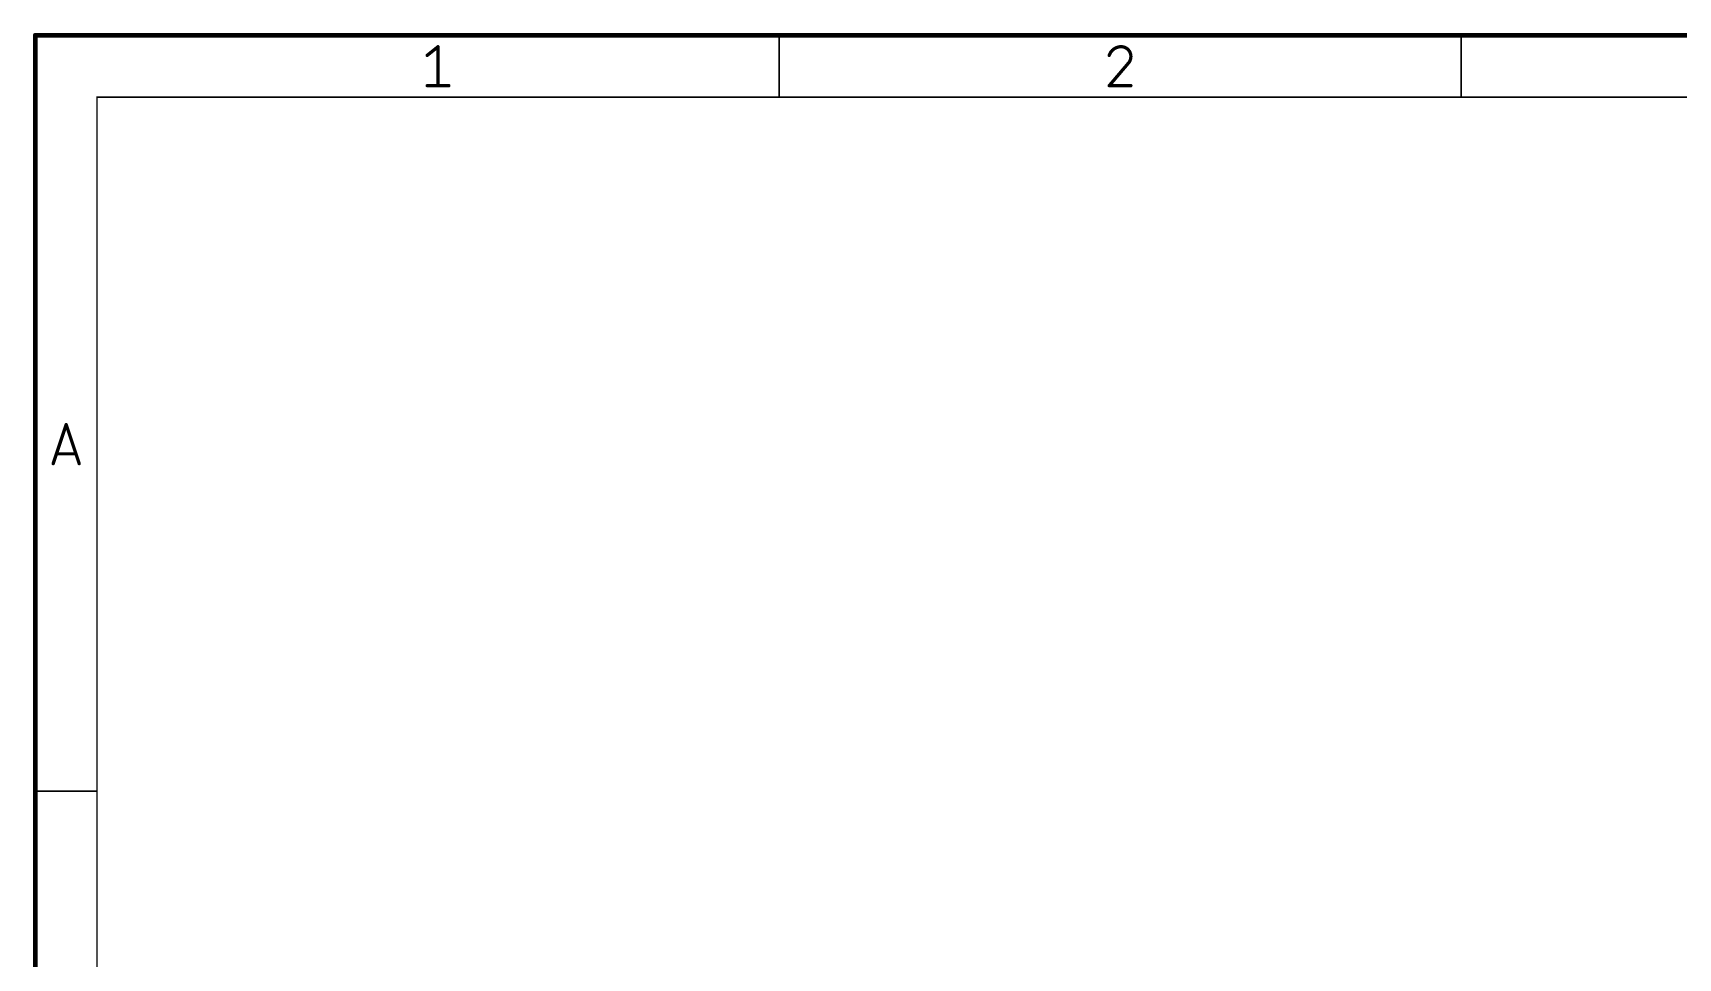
# Model space of a CAD drawing. Extents: x -10 to 250, y 0 to 179.
# Drawn here: x -10.3 to 91.3, y 122.1 to 179.2 of the extents above; entities that cross this region are included whole.
import ezdxf

# ---------------------------------------------------------------- set-up
doc = ezdxf.new("R2010")
doc.units = 0
doc.layers.add('94', color=14, linetype='CONTINUOUS')

msp = doc.modelspace()

# ---------------------------------------------------------------- linework, layer by layer
at = {"layer": '94'}
for points, const_width in [([(-10.16, 179.07), (-10.16, 0)], 0.3), ([(250.19, 179.07), (-10.16, 179.07)], 0.3), ([(35.7717, 179.07), (35.7717, 175.26)], 0.1), ([(77.8933, 179.07), (77.8933, 175.26)], 0.1), ([(14.0423, 177.8336), (14.7108, 178.3684)], 0.2032), ([(14.7108, 178.3684), (14.7108, 175.9616)], 0.2032), ([(57.3005, 177.2987), (56.1639, 175.9616)], 0.2032), ([(14.0423, 175.9616), (15.3794, 175.9616)], 0.2032), ([(56.1639, 175.9616), (57.5011, 175.9616)], 0.2032), ([(-6.35, 175.26), (-6.35, 3.81)], 0.1), ([(246.38, 175.26), (-6.35, 175.26)], 0.1), ([(-9.0573, 152.6253), (-8.255, 155.0322)], 0.2032), ([(-8.255, 155.0322), (-7.4527, 152.6253)], 0.2032), ([(-7.6533, 153.2271), (-8.8567, 153.2271)], 0.2032), ([(-10.16, 132.3975), (-6.35, 132.3975)], 0.1)]:
    msp.add_lwpolyline(points, dxfattribs=dict(at, const_width=const_width))
for points, const_width in [([(-10.085, 179.07, 1), (-10.235, 179.07)], 0.15), ([(-10.16, 179.145, 1), (-10.16, 178.995)], 0.15), ([(35.7967, 179.07, 1), (35.7467, 179.07)], 0.05), ([(77.9183, 179.07, 1), (77.8683, 179.07)], 0.05), ([(14.0105, 177.8732, 1), (14.074, 177.7939)], 0.1016), ([(14.7616, 178.3684, 1), (14.66, 178.3684)], 0.1016), ([(14.7426, 178.3287, 1), (14.6791, 178.4081)], 0.1016), ([(56.8994, 178.3684, 0.3252), (56.1639, 177.8336)], 0.2032), ([(56.1156, 177.8492, 1), (56.2123, 177.8179)], 0.1016), ([(57.5011, 177.7667, 0.4142), (56.8994, 178.3684)], 0.2032), ([(56.8994, 178.4192, 1), (56.8994, 178.3176)], 0.1016), ([(56.8994, 178.3176, 1), (56.8994, 178.4192)], 0.1016), ([(57.3005, 177.2987, 0.2053), (57.5011, 177.7667)], 0.2032), ([(57.5519, 177.7667, 1), (57.4503, 177.7667)], 0.1016), ([(57.4503, 177.7667, 1), (57.5519, 177.7667)], 0.1016), ([(57.2655, 177.3355, 1), (57.3355, 177.2619)], 0.1016), ([(57.3392, 177.2658, 1), (57.2618, 177.3316)], 0.1016), ([(14.0423, 176.0124, 1), (14.0423, 175.9108)], 0.1016), ([(14.66, 175.9616, 1), (14.7616, 175.9616)], 0.1016), ([(15.3794, 175.9108, 1), (15.3794, 176.0124)], 0.1016), ([(56.1639, 176.0124, 1), (56.1639, 175.9108)], 0.1016), ([(56.1252, 175.9945, 1), (56.2027, 175.9287)], 0.1016), ([(57.5011, 175.9108, 1), (57.5011, 176.0124)], 0.1016), ([(-6.325, 175.26, 1), (-6.375, 175.26)], 0.05), ([(-6.35, 175.285, 1), (-6.35, 175.235)], 0.05), ([(35.7467, 175.26, 1), (35.7967, 175.26)], 0.05), ([(77.8683, 175.26, 1), (77.9183, 175.26)], 0.05), ([(-8.2068, 155.0482, 1), (-8.3032, 155.0161)], 0.1016), ([(-8.2068, 155.0161, 1), (-8.3032, 155.0482)], 0.1016), ([(-9.1055, 152.6414, 1), (-9.0091, 152.6093)], 0.1016), ([(-8.8567, 153.2779, 1), (-8.8567, 153.1763)], 0.1016), ([(-7.6533, 153.1763, 1), (-7.6533, 153.2779)], 0.1016), ([(-7.5009, 152.6093, 1), (-7.4045, 152.6414)], 0.1016), ([(-10.16, 132.4225, 1), (-10.16, 132.3725)], 0.05), ([(-6.35, 132.3725, 1), (-6.35, 132.4225)], 0.05)]:
    msp.add_lwpolyline(points, format="xyb", dxfattribs=dict(at, const_width=const_width))

doc.saveas('drawing.dxf')
